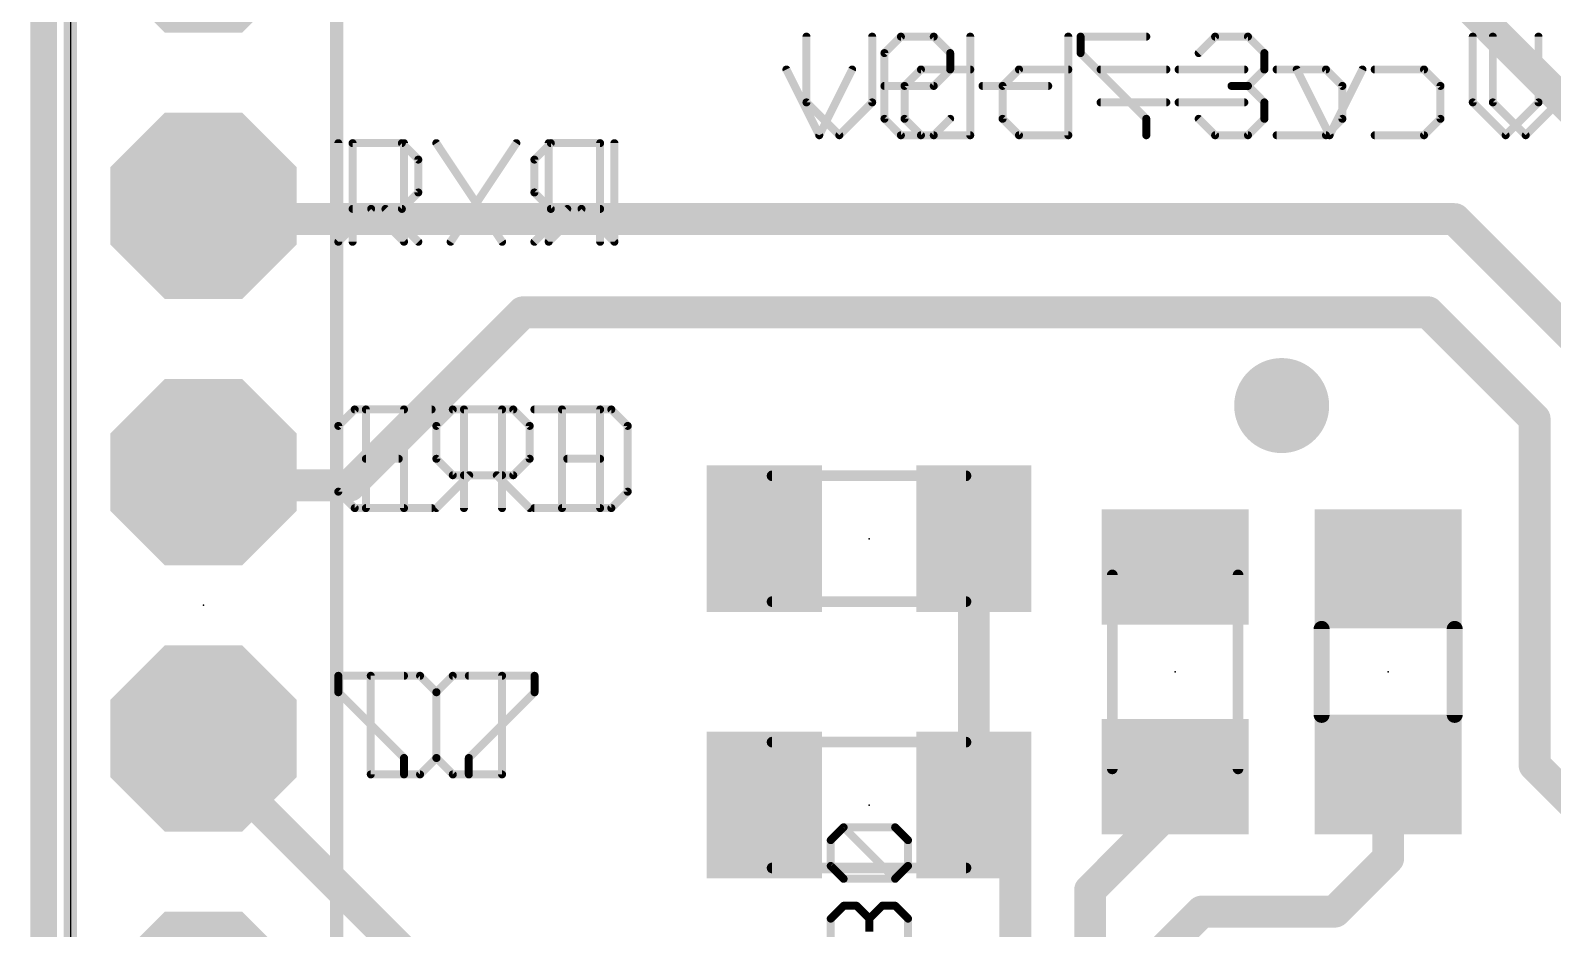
# Model space of a CAD drawing. Extents: x -0.4 to 36.2, y -3.8 to 29.2.
# Drawn here: x -0.38 to 14.14, y 9.62 to 18.18 of the extents above; entities that cross this region are included whole.
import ezdxf

# ---------------------------------------------------------------- set-up
doc = ezdxf.new("R2010")
doc.units = 0
for name, color, linetype in [('1', 12, 'CONTINUOUS'), ('17', 110, 'CONTINUOUS'), ('18', 110, 'CONTINUOUS'), ('20', 53, 'CONTINUOUS'), ('21', 253, 'CONTINUOUS'), ('23', 53, 'CONTINUOUS'), ('51', 253, 'CONTINUOUS'), ('52', 253, 'CONTINUOUS')]:
    doc.layers.add(name, color=color, linetype=linetype)

# ---------------------------------------------------------------- blocks, each defined once
blk = doc.blocks.new('RECT')
blk.add_solid([(-0.5, -0.5), (0.5, -0.5), (-0.5, 0.5), (0.5, 0.5)])
blk = doc.blocks.new('OCTAGONP')
at = {"const_width": 0.5}
blk.add_lwpolyline([(-0.25, -0.1036), (-0.25, 0.1036), (-0.1036, 0.25), (0.1036, 0.25), (0.25, 0.1036), (0.25, -0.1036), (0.1036, -0.25), (-0.1036, -0.25), (-0.25, -0.1036), (-0.25, 0.1036)], dxfattribs=at)
blk = doc.blocks.new('ROUNDV')
at = {"const_width": 0.5}
blk.add_lwpolyline([(0, -0.25, 1), (0, 0.25, 1), (0, -0.25)], format="xyb", dxfattribs=at)

msp = doc.modelspace()

# ---------------------------------------------------------------- linework, layer by layer
at = {"layer": '1'}
for points, const_width in [([(-0.254, 25.908), (-0.254, -0.381)], 0.254), ([(12.7, 19.05), (15.24, 16.51)], 0.3048), ([(1.27, 16.51), (1.27, 16.383)], 0.3048), ([(1.27, 16.383), (13.208, 16.383)], 0.3048), ([(13.208, 16.383), (14.605, 14.986)], 0.3048), ([(2.667, 13.843), (4.318, 15.494)], 0.3048), ([(4.318, 15.494), (12.954, 15.494)], 0.3048), ([(12.954, 15.494), (13.97, 14.478)], 0.3048), ([(13.97, 14.478), (13.97, 11.176)], 0.3048), ([(1.397, 13.97), (1.524, 14.097)], 0.3048), ([(1.524, 14.097), (1.778, 13.843)], 0.3048), ([(1.27, 13.97), (1.397, 13.97)], 0.3048), ([(1.778, 13.843), (2.667, 13.843)], 0.3048), ([(8.509, 13.335), (8.62, 13.335)], 0.3048), ([(8.62, 13.224), (8.509, 13.335)], 0.3048), ([(8.62, 10.795), (8.62, 13.224)], 0.3048), ([(1.27, 11.303), (1.27, 11.43)], 0.3048), ([(3.683, 8.89), (1.27, 11.303)], 0.3048), ([(10.7315, 10.9855), (10.541, 11.176)], 0.3048), ([(10.541, 11.176), (10.541, 11.065)], 0.3048), ([(13.97, 11.176), (15.367, 9.779)], 0.3048), ([(8.636, 11.049), (8.62, 11.033)], 0.3048), ([(8.62, 11.033), (8.62, 10.795)], 0.3048), ([(9.017, 10.668), (8.636, 11.049)], 0.3048), ([(10.7315, 10.9855), (10.795, 11.049)], 0.3048), ([(12.573, 10.287), (12.573, 11.065)], 0.3048), ([(9.73, 9.984), (10.7315, 10.9855)], 0.3048), ([(9.017, 8.382), (9.017, 10.668)], 0.3048), ([(12.065, 9.779), (12.573, 10.287)], 0.3048), ([(9.73, 8.255), (9.73, 9.984)], 0.3048), ([(10.43, 9.414), (10.795, 9.779)], 0.3048), ([(10.795, 9.779), (12.065, 9.779)], 0.3048)]:
    msp.add_lwpolyline(points, dxfattribs=dict(at, const_width=const_width))
at = {"layer": '1', "const_width": 0.1524}
for points in [[(1.3462, 16.51, 1), (1.1938, 16.51)], [(1.27, 16.4592, 1), (1.27, 16.3068)], [(1.1938, 16.383, 1), (1.3462, 16.383)], [(13.2619, 16.4369, 1), (13.1541, 16.3291)], [(13.208, 16.3068, 1), (13.208, 16.4592)], [(4.318, 15.5702, 1), (4.318, 15.4178)], [(4.3719, 15.4401, 1), (4.2641, 15.5479)], [(13.0079, 15.5479, 1), (12.9001, 15.4401)], [(12.954, 15.4178, 1), (12.954, 15.5702)], [(14.0462, 14.478, 1), (13.8938, 14.478)], [(13.9161, 14.4241, 1), (14.0239, 14.5319)], [(1.5779, 14.1509, 1), (1.4701, 14.0431)], [(1.5779, 14.0431, 1), (1.4701, 14.1509)], [(1.27, 14.0462, 1), (1.27, 13.8938)], [(1.3431, 14.0239, 1), (1.4509, 13.9161)], [(1.397, 13.8938, 1), (1.397, 14.0462)], [(1.778, 13.9192, 1), (1.778, 13.7668)], [(1.7241, 13.7891, 1), (1.8319, 13.8969)], [(2.6131, 13.8969, 1), (2.7209, 13.7891)], [(2.667, 13.7668, 1), (2.667, 13.9192)], [(8.509, 13.4112, 1), (8.509, 13.2588)], [(8.5629, 13.3889, 1), (8.4551, 13.2811)], [(8.6962, 13.224, 1), (8.5438, 13.224)], [(8.62, 13.2588, 1), (8.62, 13.4112)], [(8.5661, 13.1701, 1), (8.6739, 13.2779)], [(1.3462, 11.43, 1), (1.1938, 11.43)], [(1.3239, 11.3569, 1), (1.2161, 11.2491)], [(1.1938, 11.303, 1), (1.3462, 11.303)], [(10.5949, 11.2299, 1), (10.4871, 11.1221)], [(10.6172, 11.176, 1), (10.4648, 11.176)], [(14.0239, 11.2299, 1), (13.9161, 11.1221)], [(8.6962, 11.033, 1), (8.5438, 11.033)], [(8.6899, 11.1029, 1), (8.5821, 10.9951)], [(8.6899, 10.9951, 1), (8.5821, 11.1029)], [(10.8489, 10.9951, 1), (10.7411, 11.1029)], [(12.6492, 11.065, 1), (12.4968, 11.065)], [(13.8938, 11.176, 1), (14.0462, 11.176)], [(8.5661, 11.0869, 1), (8.6739, 10.9791)], [(10.4648, 11.065, 1), (10.6172, 11.065)], [(10.6776, 11.0394, 1), (10.7854, 10.9316)], [(10.7854, 10.9316, 1), (10.6776, 11.0394)], [(10.6776, 10.9316, 1), (10.7854, 11.0394)], [(8.5438, 10.795, 1), (8.6962, 10.795)], [(8.5438, 10.795, 1), (8.6962, 10.795)], [(9.0932, 10.668, 1), (8.9408, 10.668)], [(8.9631, 10.6141, 1), (9.0709, 10.7219)], [(12.4968, 10.287, 1), (12.6492, 10.287)], [(12.6269, 10.2331, 1), (12.5191, 10.3409)], [(9.8062, 9.984, 1), (9.6538, 9.984)], [(9.6761, 10.0379, 1), (9.7839, 9.9301)], [(10.795, 9.8552, 1), (10.795, 9.7028)], [(10.8489, 9.7251, 1), (10.7411, 9.8329)], [(12.0111, 9.8329, 1), (12.1189, 9.7251)], [(12.065, 9.7028, 1), (12.065, 9.8552)]]:
    msp.add_lwpolyline(points, format="xyb", dxfattribs=at)
at = {"layer": '20'}
msp.add_line((0, 29.21), (0, -3.81), dxfattribs=at)
at = {"layer": '21'}
for points, const_width in [([(0, 0), (0, 25.4)], 0.127), ([(2.54, 25.4), (2.54, 0)], 0.127), ([(7.2547, 10.4601), (7.3775, 10.583)], 0.0762), ([(7.3775, 10.583), (7.869, 10.583)], 0.0762), ([(7.869, 10.0915), (7.3775, 10.583)], 0.0762), ([(7.869, 10.583), (7.9919, 10.4601)], 0.0762), ([(7.2547, 10.2144), (7.2547, 10.4601)], 0.0762), ([(7.9919, 10.4601), (7.9919, 10.2144)], 0.0762), ([(7.3775, 10.0915), (7.2547, 10.2144)], 0.0762), ([(7.9919, 10.2144), (7.869, 10.0915)], 0.0762), ([(7.869, 10.0915), (7.3775, 10.0915)], 0.0762), ([(7.2547, 9.7117), (7.3775, 9.8346)], 0.0762), ([(7.2547, 9.466), (7.2547, 9.7117)], 0.0762), ([(7.3775, 9.8346), (7.5004, 9.8346)], 0.0762), ([(7.5004, 9.8346), (7.6233, 9.7117)], 0.0762), ([(7.6233, 9.7117), (7.7462, 9.8346)], 0.0762), ([(7.6233, 9.7117), (7.6233, 9.5888)], 0.0762), ([(7.7462, 9.8346), (7.869, 9.8346)], 0.0762), ([(7.869, 9.8346), (7.9919, 9.7117)], 0.0762), ([(7.9919, 9.7117), (7.9919, 9.466)], 0.0762)]:
    msp.add_lwpolyline(points, dxfattribs=dict(at, const_width=const_width))
at = {"layer": '21', "const_width": 0.0381}
for points in [[(7.3775, 10.6021, 1), (7.3775, 10.564)], [(7.391, 10.5965, 1), (7.3641, 10.5695)], [(7.391, 10.5695, 1), (7.3641, 10.5965)], [(7.8825, 10.5965, 1), (7.8556, 10.5695)], [(7.869, 10.564, 1), (7.869, 10.6021)], [(7.2737, 10.4601, 1), (7.2356, 10.4601)], [(7.2412, 10.4736, 1), (7.2681, 10.4467)], [(8.0109, 10.4601, 1), (7.9729, 10.4601)], [(7.9784, 10.4467, 1), (8.0054, 10.4736)], [(7.2681, 10.2279, 1), (7.2412, 10.2009)], [(7.2356, 10.2144, 1), (7.2737, 10.2144)], [(7.9729, 10.2144, 1), (8.0109, 10.2144)], [(8.0054, 10.2009, 1), (7.9784, 10.2279)], [(7.3775, 10.1106, 1), (7.3775, 10.0725)], [(7.3641, 10.078, 1), (7.391, 10.105)], [(7.8556, 10.105, 1), (7.8825, 10.078)], [(7.8556, 10.078, 1), (7.8825, 10.105)], [(7.869, 10.0725, 1), (7.869, 10.1106)], [(7.2737, 9.7117, 1), (7.2356, 9.7117)], [(7.2412, 9.7252, 1), (7.2681, 9.6982)], [(7.3775, 9.8536, 1), (7.3775, 9.8155)], [(7.391, 9.8211, 1), (7.3641, 9.8481)], [(7.5139, 9.8481, 1), (7.4869, 9.8211)], [(7.5004, 9.8155, 1), (7.5004, 9.8536)], [(7.6423, 9.7117, 1), (7.6042, 9.7117)], [(7.6098, 9.7252, 1), (7.6368, 9.6982)], [(7.6098, 9.6982, 1), (7.6368, 9.7252)], [(7.7462, 9.8536, 1), (7.7462, 9.8155)], [(7.7596, 9.8211, 1), (7.7327, 9.8481)], [(7.8825, 9.8481, 1), (7.8556, 9.8211)], [(7.869, 9.8155, 1), (7.869, 9.8536)], [(8.0109, 9.7117, 1), (7.9729, 9.7117)], [(7.9784, 9.6982, 1), (8.0054, 9.7252)]]:
    msp.add_lwpolyline(points, format="xyb", dxfattribs=at)
at = {"layer": '23'}
for p in [(7.62, 13.335), (1.27, 12.7), (10.541, 12.065), (12.573, 12.065), (7.62, 10.795)]:
    msp.add_point(p, dxfattribs=at)
at = {"layer": '51'}
for points, const_width in [([(7.0231, 18.1237), (7.0231, 17.4966)], 0.0762), ([(7.6502, 17.4966), (7.6502, 18.1237)], 0.0762), ([(8.5857, 18.1237), (8.5857, 17.1831)], 0.0762), ([(9.5212, 18.1237), (9.5212, 17.1831)], 0.0762), ([(10.7652, 17.9669), (10.9219, 18.1237)], 0.0762), ([(10.9219, 18.1237), (11.2355, 18.1237)], 0.0762), ([(11.2355, 18.1237), (11.3922, 17.9669)], 0.0762), ([(13.5717, 18.1237), (13.5717, 17.4966)], 0.0762), ([(11.3922, 17.9669), (11.3922, 17.8102)], 0.0762), ([(7.9586, 17.6534), (8.1154, 17.8102)], 0.0762), ([(8.1154, 17.8102), (8.5857, 17.8102)], 0.0762), ([(8.8941, 17.6534), (9.0509, 17.8102)], 0.0762), ([(9.0509, 17.8102), (9.5212, 17.8102)], 0.0762), ([(9.8297, 17.8102), (10.4567, 17.8102)], 0.0762), ([(11.3922, 17.8102), (11.2355, 17.6534)], 0.0762), ([(11.7007, 17.8102), (12.0142, 17.1831)], 0.0762), ([(12.0142, 17.1831), (12.3278, 17.8102)], 0.0762), ([(7.9586, 17.3399), (7.9586, 17.6534)], 0.0762), ([(8.8941, 17.3399), (8.8941, 17.6534)], 0.0762), ([(11.2355, 17.6534), (11.0787, 17.6534)], 0.0762), ([(11.2355, 17.6534), (11.3922, 17.4966)], 0.0762), ([(7.0231, 17.4966), (7.3366, 17.1831)], 0.0762), ([(7.3366, 17.1831), (7.6502, 17.4966)], 0.0762), ([(9.8297, 17.4966), (10.4567, 17.4966)], 0.0762), ([(11.3922, 17.4966), (11.3922, 17.3399)], 0.0762), ([(13.5717, 17.4966), (13.8853, 17.1831)], 0.0762), ([(13.8853, 17.1831), (14.1988, 17.4966)], 0.0762), ([(8.1154, 17.1831), (7.9586, 17.3399)], 0.0762), ([(9.0509, 17.1831), (8.8941, 17.3399)], 0.0762), ([(10.9219, 17.1831), (10.7652, 17.3399)], 0.0762), ([(11.3922, 17.3399), (11.2355, 17.1831)], 0.0762), ([(2.6925, 16.1671), (2.6925, 17.1077)], 0.0762), ([(2.6925, 17.1077), (3.1628, 17.1077)], 0.0762), ([(3.1628, 17.1077), (3.3196, 16.9509)], 0.0762), ([(3.6281, 16.1671), (4.2551, 17.1077)], 0.0762), ([(4.5636, 17.1077), (4.5636, 16.1671)], 0.0762), ([(5.1907, 16.1671), (5.1907, 17.1077)], 0.0762), ([(8.5857, 17.1831), (8.1154, 17.1831)], 0.0762), ([(9.5212, 17.1831), (9.0509, 17.1831)], 0.0762), ([(11.2355, 17.1831), (10.9219, 17.1831)], 0.0762), ([(3.3196, 16.9509), (3.3196, 16.6374)], 0.0762), ([(3.3196, 16.6374), (3.1628, 16.4806)], 0.0762), ([(3.1628, 16.4806), (2.6925, 16.4806)], 0.0762), ([(3.0061, 16.4806), (3.3196, 16.1671)], 0.0762), ([(4.5636, 16.1671), (4.8771, 16.4806)], 0.0762), ([(4.8771, 16.4806), (5.1907, 16.1671)], 0.0762), ([(3.4466, 14.5677), (2.8195, 14.5677)], 0.0762), ([(2.8195, 14.5677), (2.8195, 13.6271)], 0.0762), ([(3.7551, 13.6271), (3.7551, 14.5677)], 0.0762), ([(3.7551, 14.5677), (4.2254, 14.5677)], 0.0762), ([(4.2254, 14.5677), (4.3821, 14.4109)], 0.0762), ([(4.6906, 14.5677), (4.6906, 13.6271)], 0.0762), ([(5.1609, 14.5677), (4.6906, 14.5677)], 0.0762), ([(5.3177, 14.4109), (5.1609, 14.5677)], 0.0762), ([(4.3821, 14.4109), (4.3821, 14.0974)], 0.0762), ([(5.3177, 13.7839), (5.3177, 14.4109)], 0.0762), ([(2.8195, 14.0974), (3.1331, 14.0974)], 0.0762), ([(4.3821, 14.0974), (4.2254, 13.9406)], 0.0762), ([(4.2254, 13.9406), (3.7551, 13.9406)], 0.0762), ([(4.0686, 13.9406), (4.3821, 13.6271)], 0.0762), ([(6.695, 13.935), (8.545, 13.935)], 0.1016), ([(5.1609, 13.6271), (5.3177, 13.7839)], 0.0762), ([(2.8195, 13.6271), (3.4466, 13.6271)], 0.0762), ([(4.6906, 13.6271), (5.1609, 13.6271)], 0.0762), ([(9.941, 11.14), (9.941, 12.99)], 0.1016), ([(11.141, 12.99), (11.141, 11.14)], 0.1016), ([(8.545, 12.735), (6.695, 12.735)], 0.1016), ([(11.938, 12.475), (11.938, 11.655)], 0.1524), ([(13.208, 12.475), (13.208, 11.655)], 0.1524), ([(2.8661, 12.0277), (2.8661, 11.0871)], 0.0762), ([(3.3364, 12.0277), (2.8661, 12.0277)], 0.0762), ([(3.4931, 11.8709), (3.3364, 12.0277)], 0.0762), ([(3.8016, 12.0277), (4.4287, 12.0277)], 0.0762), ([(4.4287, 12.0277), (4.4287, 11.8709)], 0.0762), ([(3.4931, 11.2439), (3.4931, 11.8709)], 0.0762), ([(4.4287, 11.8709), (3.8016, 11.2439)], 0.0762), ([(6.695, 11.395), (8.545, 11.395)], 0.1016), ([(3.3364, 11.0871), (3.4931, 11.2439)], 0.0762), ([(3.8016, 11.2439), (3.8016, 11.0871)], 0.0762), ([(2.8661, 11.0871), (3.3364, 11.0871)], 0.0762), ([(8.545, 10.195), (6.695, 10.195)], 0.1016)]:
    msp.add_lwpolyline(points, dxfattribs=dict(at, const_width=const_width))
for points, const_width in [([(7.0422, 18.1237, 1), (7.0041, 18.1237)], 0.0381), ([(7.6692, 18.1237, 1), (7.6311, 18.1237)], 0.0381), ([(8.6047, 18.1237, 1), (8.5666, 18.1237)], 0.0381), ([(9.5403, 18.1237, 1), (9.5022, 18.1237)], 0.0381), ([(10.9219, 18.1428, 1), (10.9219, 18.1047)], 0.0381), ([(10.9354, 18.1102, 1), (10.9085, 18.1372)], 0.0381), ([(11.2489, 18.1372, 1), (11.222, 18.1102)], 0.0381), ([(11.2355, 18.1047, 1), (11.2355, 18.1428)], 0.0381), ([(13.5908, 18.1237, 1), (13.5527, 18.1237)], 0.0381), ([(10.7517, 17.9804, 1), (10.7786, 17.9535)], 0.0381), ([(11.4113, 17.9669, 1), (11.3732, 17.9669)], 0.0381), ([(11.3788, 17.9535, 1), (11.4057, 17.9804)], 0.0381), ([(8.1154, 17.8292, 1), (8.1154, 17.7911)], 0.0381), ([(8.1289, 17.7967, 1), (8.1019, 17.8236)], 0.0381), ([(8.5857, 17.7911, 1), (8.5857, 17.8292)], 0.0381), ([(9.0509, 17.8292, 1), (9.0509, 17.7911)], 0.0381), ([(9.0644, 17.7967, 1), (9.0374, 17.8236)], 0.0381), ([(9.5212, 17.7911, 1), (9.5212, 17.8292)], 0.0381), ([(9.8297, 17.8292, 1), (9.8297, 17.7911)], 0.0381), ([(10.4567, 17.7911, 1), (10.4567, 17.8292)], 0.0381), ([(11.3732, 17.8102, 1), (11.4113, 17.8102)], 0.0381), ([(11.4057, 17.7967, 1), (11.3788, 17.8236)], 0.0381), ([(11.7177, 17.8187, 1), (11.6837, 17.8016)], 0.0381), ([(12.3448, 17.8016, 1), (12.3107, 17.8187)], 0.0381), ([(7.9451, 17.6669, 1), (7.9721, 17.6399)], 0.0381), ([(7.9777, 17.6534, 1), (7.9396, 17.6534)], 0.0381), ([(8.9132, 17.6534, 1), (8.8751, 17.6534)], 0.0381), ([(8.8807, 17.6669, 1), (8.9076, 17.6399)], 0.0381), ([(11.0787, 17.6725, 1), (11.0787, 17.6344)], 0.0381), ([(11.2489, 17.6669, 1), (11.222, 17.6399)], 0.0381), ([(11.222, 17.6669, 1), (11.2489, 17.6399)], 0.0381), ([(11.2355, 17.6344, 1), (11.2355, 17.6725)], 0.0381), ([(7.0366, 17.5101, 1), (7.0096, 17.4832)], 0.0381), ([(7.0041, 17.4966, 1), (7.0422, 17.4966)], 0.0381), ([(7.6311, 17.4966, 1), (7.6692, 17.4966)], 0.0381), ([(7.6636, 17.4832, 1), (7.6367, 17.5101)], 0.0381), ([(9.8297, 17.5157, 1), (9.8297, 17.4776)], 0.0381), ([(10.4567, 17.4776, 1), (10.4567, 17.5157)], 0.0381), ([(11.4113, 17.4966, 1), (11.3732, 17.4966)], 0.0381), ([(11.3788, 17.4832, 1), (11.4057, 17.5101)], 0.0381), ([(13.5527, 17.4966, 1), (13.5908, 17.4966)], 0.0381), ([(13.5852, 17.5101, 1), (13.5583, 17.4832)], 0.0381), ([(7.9721, 17.3533, 1), (7.9451, 17.3264)], 0.0381), ([(7.9396, 17.3399, 1), (7.9777, 17.3399)], 0.0381), ([(8.8751, 17.3399, 1), (8.9132, 17.3399)], 0.0381), ([(8.9076, 17.3533, 1), (8.8807, 17.3264)], 0.0381), ([(10.7786, 17.3533, 1), (10.7517, 17.3264)], 0.0381), ([(11.3732, 17.3399, 1), (11.4113, 17.3399)], 0.0381), ([(11.4057, 17.3264, 1), (11.3788, 17.3533)], 0.0381), ([(2.7116, 17.1077, 1), (2.6735, 17.1077)], 0.0381), ([(2.6925, 17.1268, 1), (2.6925, 17.0887)], 0.0381), ([(3.1763, 17.1212, 1), (3.1494, 17.0942)], 0.0381), ([(3.1628, 17.0887, 1), (3.1628, 17.1268)], 0.0381), ([(4.271, 17.0971, 1), (4.2393, 17.1183)], 0.0381), ([(4.5826, 17.1077, 1), (4.5445, 17.1077)], 0.0381), ([(5.2097, 17.1077, 1), (5.1716, 17.1077)], 0.0381), ([(7.3232, 17.1966, 1), (7.3501, 17.1696)], 0.0381), ([(7.3232, 17.1696, 1), (7.3501, 17.1966)], 0.0381), ([(8.1154, 17.2021, 1), (8.1154, 17.164)], 0.0381), ([(8.1019, 17.1696, 1), (8.1289, 17.1966)], 0.0381), ([(8.5666, 17.1831, 1), (8.6047, 17.1831)], 0.0381), ([(8.5857, 17.164, 1), (8.5857, 17.2021)], 0.0381), ([(9.0509, 17.2021, 1), (9.0509, 17.164)], 0.0381), ([(9.0374, 17.1696, 1), (9.0644, 17.1966)], 0.0381), ([(9.5022, 17.1831, 1), (9.5403, 17.1831)], 0.0381), ([(9.5212, 17.164, 1), (9.5212, 17.2021)], 0.0381), ([(10.9219, 17.2021, 1), (10.9219, 17.164)], 0.0381), ([(10.9085, 17.1696, 1), (10.9354, 17.1966)], 0.0381), ([(11.222, 17.1966, 1), (11.2489, 17.1696)], 0.0381), ([(11.2355, 17.164, 1), (11.2355, 17.2021)], 0.0381), ([(11.9972, 17.1916, 1), (12.0313, 17.1746)], 0.0381), ([(11.9972, 17.1746, 1), (12.0313, 17.1916)], 0.0381), ([(13.8718, 17.1966, 1), (13.8987, 17.1696)], 0.0381), ([(13.8718, 17.1696, 1), (13.8987, 17.1966)], 0.0381), ([(3.3387, 16.9509, 1), (3.3006, 16.9509)], 0.0381), ([(3.3061, 16.9375, 1), (3.3331, 16.9644)], 0.0381), ([(3.3006, 16.6374, 1), (3.3387, 16.6374)], 0.0381), ([(3.3331, 16.6239, 1), (3.3061, 16.6509)], 0.0381), ([(2.6925, 16.4997, 1), (2.6925, 16.4616)], 0.0381), ([(3.0195, 16.4941, 1), (2.9926, 16.4672)], 0.0381), ([(3.1494, 16.4941, 1), (3.1763, 16.4672)], 0.0381), ([(3.1628, 16.4616, 1), (3.1628, 16.4997)], 0.0381), ([(4.8906, 16.4941, 1), (4.8636, 16.4672)], 0.0381), ([(4.8906, 16.4672, 1), (4.8636, 16.4941)], 0.0381), ([(2.6735, 16.1671, 1), (2.7116, 16.1671)], 0.0381), ([(3.3061, 16.1536, 1), (3.3331, 16.1806)], 0.0381), ([(3.6122, 16.1777, 1), (3.6439, 16.1565)], 0.0381), ([(4.5501, 16.1806, 1), (4.5771, 16.1536)], 0.0381), ([(4.5445, 16.1671, 1), (4.5826, 16.1671)], 0.0381), ([(5.1716, 16.1671, 1), (5.2097, 16.1671)], 0.0381), ([(5.1772, 16.1536, 1), (5.2041, 16.1806)], 0.0381), ([(2.8195, 14.5868, 1), (2.8195, 14.5487)], 0.0381), ([(2.8386, 14.5677, 1), (2.8005, 14.5677)], 0.0381), ([(3.4466, 14.5487, 1), (3.4466, 14.5868)], 0.0381), ([(3.7741, 14.5677, 1), (3.736, 14.5677)], 0.0381), ([(3.7551, 14.5868, 1), (3.7551, 14.5487)], 0.0381), ([(4.2388, 14.5812, 1), (4.2119, 14.5542)], 0.0381), ([(4.2254, 14.5487, 1), (4.2254, 14.5868)], 0.0381), ([(4.7096, 14.5677, 1), (4.6715, 14.5677)], 0.0381), ([(4.6906, 14.5868, 1), (4.6906, 14.5487)], 0.0381), ([(5.1744, 14.5812, 1), (5.1474, 14.5542)], 0.0381), ([(5.1609, 14.5487, 1), (5.1609, 14.5868)], 0.0381), ([(4.4012, 14.4109, 1), (4.3631, 14.4109)], 0.0381), ([(4.3687, 14.3975, 1), (4.3956, 14.4244)], 0.0381), ([(5.3367, 14.4109, 1), (5.2986, 14.4109)], 0.0381), ([(5.3042, 14.3975, 1), (5.3311, 14.4244)], 0.0381), ([(2.8195, 14.1165, 1), (2.8195, 14.0784)], 0.0381), ([(3.1331, 14.0784, 1), (3.1331, 14.1165)], 0.0381), ([(4.3631, 14.0974, 1), (4.4012, 14.0974)], 0.0381), ([(4.3956, 14.0839, 1), (4.3687, 14.1109)], 0.0381), ([(3.7551, 13.9597, 1), (3.7551, 13.9216)], 0.0381), ([(4.0821, 13.9541, 1), (4.0551, 13.9272)], 0.0381), ([(4.2119, 13.9541, 1), (4.2388, 13.9272)], 0.0381), ([(4.2254, 13.9216, 1), (4.2254, 13.9597)], 0.0381), ([(6.695, 13.9604, 1), (6.695, 13.9096)], 0.0508), ([(8.545, 13.9096, 1), (8.545, 13.9604)], 0.0508), ([(5.2986, 13.7839, 1), (5.3367, 13.7839)], 0.0381), ([(5.3311, 13.7704, 1), (5.3042, 13.7973)], 0.0381), ([(2.8195, 13.6462, 1), (2.8195, 13.6081)], 0.0381), ([(3.4466, 13.6081, 1), (3.4466, 13.6462)], 0.0381), ([(4.3687, 13.6136, 1), (4.3956, 13.6406)], 0.0381), ([(4.6906, 13.6462, 1), (4.6906, 13.6081)], 0.0381), ([(5.1474, 13.6406, 1), (5.1744, 13.6136)], 0.0381), ([(5.1609, 13.6081, 1), (5.1609, 13.6462)], 0.0381), ([(2.8005, 13.6271, 1), (2.8386, 13.6271)], 0.0381), ([(3.736, 13.6271, 1), (3.7741, 13.6271)], 0.0381), ([(4.6715, 13.6271, 1), (4.7096, 13.6271)], 0.0381), ([(9.9664, 12.99, 1), (9.9156, 12.99)], 0.0508), ([(11.1664, 12.99, 1), (11.1156, 12.99)], 0.0508), ([(6.695, 12.7604, 1), (6.695, 12.7096)], 0.0508), ([(8.545, 12.7096, 1), (8.545, 12.7604)], 0.0508), ([(11.9761, 12.475, 1), (11.8999, 12.475)], 0.0762), ([(13.2461, 12.475, 1), (13.1699, 12.475)], 0.0762), ([(2.8851, 12.0277, 1), (2.847, 12.0277)], 0.0381), ([(2.8661, 12.0468, 1), (2.8661, 12.0087)], 0.0381), ([(3.3498, 12.0412, 1), (3.3229, 12.0142)], 0.0381), ([(3.3364, 12.0087, 1), (3.3364, 12.0468)], 0.0381), ([(3.8016, 12.0468, 1), (3.8016, 12.0087)], 0.0381), ([(4.4477, 12.0277, 1), (4.4096, 12.0277)], 0.0381), ([(4.4287, 12.0087, 1), (4.4287, 12.0468)], 0.0381), ([(3.5122, 11.8709, 1), (3.4741, 11.8709)], 0.0381), ([(4.4421, 11.8575, 1), (4.4152, 11.8844)], 0.0381), ([(3.4797, 11.8575, 1), (3.5066, 11.8844)], 0.0381), ([(4.4096, 11.8709, 1), (4.4477, 11.8709)], 0.0381), ([(11.8999, 11.655, 1), (11.9761, 11.655)], 0.0762), ([(13.1699, 11.655, 1), (13.2461, 11.655)], 0.0762), ([(6.695, 11.4204, 1), (6.695, 11.3696)], 0.0508), ([(8.545, 11.3696, 1), (8.545, 11.4204)], 0.0508), ([(3.4741, 11.2439, 1), (3.5122, 11.2439)], 0.0381), ([(3.5066, 11.2304, 1), (3.4797, 11.2573)], 0.0381), ([(3.8206, 11.2439, 1), (3.7825, 11.2439)], 0.0381), ([(3.7881, 11.2573, 1), (3.8151, 11.2304)], 0.0381), ([(2.847, 11.0871, 1), (2.8851, 11.0871)], 0.0381), ([(2.8661, 11.1062, 1), (2.8661, 11.0681)], 0.0381), ([(3.3229, 11.1006, 1), (3.3498, 11.0736)], 0.0381), ([(3.3364, 11.0681, 1), (3.3364, 11.1062)], 0.0381), ([(3.7825, 11.0871, 1), (3.8206, 11.0871)], 0.0381), ([(9.9156, 11.14, 1), (9.9664, 11.14)], 0.0508), ([(11.1156, 11.14, 1), (11.1664, 11.14)], 0.0508), ([(6.695, 10.2204, 1), (6.695, 10.1696)], 0.0508), ([(8.545, 10.1696, 1), (8.545, 10.2204)], 0.0508)]:
    msp.add_lwpolyline(points, format="xyb", dxfattribs=dict(at, const_width=const_width))
at = {"layer": '52', "const_width": 0.0762}
for points in [[(7.7673, 17.9669), (7.924, 18.1237)], [(7.924, 18.1237), (8.2376, 18.1237)], [(8.2376, 18.1237), (8.3943, 17.9669)], [(10.2654, 18.1237), (9.6383, 18.1237)], [(9.6383, 18.1237), (9.6383, 17.9669)], [(13.3804, 17.4966), (13.3804, 18.1237)], [(14.0074, 18.1237), (14.0074, 17.4966)], [(7.7673, 17.3399), (7.7673, 17.9669)], [(8.3943, 17.9669), (8.3943, 17.8102)], [(9.6383, 17.9669), (10.2654, 17.3399)], [(7.1453, 17.1831), (6.8317, 17.8102)], [(7.4588, 17.8102), (7.1453, 17.1831)], [(8.3943, 17.8102), (8.2376, 17.6534)], [(11.2009, 17.8102), (10.5738, 17.8102)], [(11.5093, 17.8102), (11.9796, 17.8102)], [(11.9796, 17.8102), (12.1364, 17.6534)], [(12.4449, 17.8102), (12.9152, 17.8102)], [(12.9152, 17.8102), (13.0719, 17.6534)], [(8.2376, 17.6534), (7.7673, 17.6534)], [(9.3298, 17.6534), (8.7028, 17.6534)], [(12.1364, 17.6534), (12.1364, 17.3399)], [(13.0719, 17.6534), (13.0719, 17.3399)], [(11.2009, 17.4966), (10.5738, 17.4966)], [(13.6939, 17.1831), (13.3804, 17.4966)], [(14.0074, 17.4966), (13.6939, 17.1831)], [(7.924, 17.1831), (7.7673, 17.3399)], [(8.3943, 17.3399), (8.2376, 17.1831)], [(10.2654, 17.3399), (10.2654, 17.1831)], [(12.1364, 17.3399), (11.9796, 17.1831)], [(13.0719, 17.3399), (12.9152, 17.1831)], [(2.5564, 16.1671), (2.5564, 17.1077)], [(3.1834, 17.1077), (3.1834, 16.1671)], [(4.1189, 16.1671), (3.4919, 17.1077)], [(4.5842, 17.1077), (4.4274, 16.9509)], [(5.0545, 17.1077), (4.5842, 17.1077)], [(5.0545, 16.1671), (5.0545, 17.1077)], [(8.2376, 17.1831), (7.924, 17.1831)], [(11.9796, 17.1831), (11.5093, 17.1831)], [(12.9152, 17.1831), (12.4449, 17.1831)], [(4.4274, 16.9509), (4.4274, 16.6374)], [(4.4274, 16.6374), (4.5842, 16.4806)], [(2.8699, 16.4806), (2.5564, 16.1671)], [(3.1834, 16.1671), (2.8699, 16.4806)], [(4.7409, 16.4806), (4.4274, 16.1671)], [(4.5842, 16.4806), (5.0545, 16.4806)], [(2.5564, 14.4109), (2.7131, 14.5677)], [(2.7131, 14.5677), (3.1834, 14.5677)], [(3.1834, 14.5677), (3.1834, 13.6271)], [(3.6486, 14.5677), (3.4919, 14.4109)], [(4.1189, 14.5677), (3.6486, 14.5677)], [(4.1189, 13.6271), (4.1189, 14.5677)], [(4.4274, 14.5677), (5.0545, 14.5677)], [(5.0545, 14.5677), (5.0545, 13.6271)], [(2.5564, 13.7839), (2.5564, 14.4109)], [(3.4919, 14.4109), (3.4919, 14.0974)], [(3.4919, 14.0974), (3.6486, 13.9406)], [(5.0545, 14.0974), (4.7409, 14.0974)], [(3.8054, 13.9406), (3.4919, 13.6271)], [(3.6486, 13.9406), (4.1189, 13.9406)], [(2.7131, 13.6271), (2.5564, 13.7839)], [(3.1834, 13.6271), (2.7131, 13.6271)], [(5.0545, 13.6271), (4.4274, 13.6271)], [(3.1834, 12.0277), (2.5564, 12.0277)], [(2.5564, 12.0277), (2.5564, 11.8709)], [(3.4919, 11.8709), (3.6486, 12.0277)], [(3.6486, 12.0277), (4.1189, 12.0277)], [(4.1189, 12.0277), (4.1189, 11.0871)], [(2.5564, 11.8709), (3.1834, 11.2439)], [(3.4919, 11.2439), (3.4919, 11.8709)], [(3.1834, 11.2439), (3.1834, 11.0871)], [(3.6486, 11.0871), (3.4919, 11.2439)], [(4.1189, 11.0871), (3.6486, 11.0871)]]:
    msp.add_lwpolyline(points, dxfattribs=at)
at = {"layer": '52', "const_width": 0.0381}
for points in [[(7.924, 18.1428, 1), (7.924, 18.1047)], [(7.9375, 18.1102, 1), (7.9106, 18.1372)], [(8.251, 18.1372, 1), (8.2241, 18.1102)], [(8.2376, 18.1047, 1), (8.2376, 18.1428)], [(9.6573, 18.1237, 1), (9.6192, 18.1237)], [(9.6383, 18.1428, 1), (9.6383, 18.1047)], [(10.2654, 18.1047, 1), (10.2654, 18.1428)], [(13.3994, 18.1237, 1), (13.3613, 18.1237)], [(14.0265, 18.1237, 1), (13.9884, 18.1237)], [(7.7863, 17.9669, 1), (7.7482, 17.9669)], [(7.7538, 17.9804, 1), (7.7807, 17.9535)], [(8.4134, 17.9669, 1), (8.3753, 17.9669)], [(8.3809, 17.9535, 1), (8.4078, 17.9804)], [(9.6192, 17.9669, 1), (9.6573, 17.9669)], [(9.6518, 17.9804, 1), (9.6248, 17.9535)], [(6.8488, 17.8187, 1), (6.8147, 17.8016)], [(7.4758, 17.8016, 1), (7.4418, 17.8187)], [(8.3753, 17.8102, 1), (8.4134, 17.8102)], [(8.4078, 17.7967, 1), (8.3809, 17.8236)], [(10.5738, 17.8292, 1), (10.5738, 17.7911)], [(11.2009, 17.7911, 1), (11.2009, 17.8292)], [(11.5093, 17.8292, 1), (11.5093, 17.7911)], [(11.9931, 17.8236, 1), (11.9662, 17.7967)], [(11.9796, 17.7911, 1), (11.9796, 17.8292)], [(12.4449, 17.8292, 1), (12.4449, 17.7911)], [(12.9286, 17.8236, 1), (12.9017, 17.7967)], [(12.9152, 17.7911, 1), (12.9152, 17.8292)], [(7.7673, 17.6725, 1), (7.7673, 17.6344)], [(8.2241, 17.6669, 1), (8.251, 17.6399)], [(8.2376, 17.6344, 1), (8.2376, 17.6725)], [(8.7028, 17.6725, 1), (8.7028, 17.6344)], [(9.3298, 17.6344, 1), (9.3298, 17.6725)], [(12.1555, 17.6534, 1), (12.1174, 17.6534)], [(12.1229, 17.6399, 1), (12.1499, 17.6669)], [(13.091, 17.6534, 1), (13.0529, 17.6534)], [(13.0585, 17.6399, 1), (13.0854, 17.6669)], [(10.5738, 17.5157, 1), (10.5738, 17.4776)], [(11.2009, 17.4776, 1), (11.2009, 17.5157)], [(13.3613, 17.4966, 1), (13.3994, 17.4966)], [(13.3938, 17.5101, 1), (13.3669, 17.4832)], [(13.9884, 17.4966, 1), (14.0265, 17.4966)], [(14.0209, 17.4832, 1), (13.994, 17.5101)], [(7.7482, 17.3399, 1), (7.7863, 17.3399)], [(7.7807, 17.3533, 1), (7.7538, 17.3264)], [(8.4078, 17.3264, 1), (8.3809, 17.3533)], [(10.2844, 17.3399, 1), (10.2463, 17.3399)], [(10.2519, 17.3264, 1), (10.2788, 17.3533)], [(12.1174, 17.3399, 1), (12.1555, 17.3399)], [(12.1499, 17.3264, 1), (12.1229, 17.3533)], [(13.0529, 17.3399, 1), (13.091, 17.3399)], [(13.0854, 17.3264, 1), (13.0585, 17.3533)], [(2.5754, 17.1077, 1), (2.5373, 17.1077)], [(3.2025, 17.1077, 1), (3.1644, 17.1077)], [(3.5077, 17.1183, 1), (3.476, 17.0971)], [(4.5842, 17.1268, 1), (4.5842, 17.0887)], [(4.5976, 17.0942, 1), (4.5707, 17.1212)], [(5.0735, 17.1077, 1), (5.0354, 17.1077)], [(5.0545, 17.0887, 1), (5.0545, 17.1268)], [(7.1282, 17.1916, 1), (7.1623, 17.1746)], [(7.1282, 17.1746, 1), (7.1623, 17.1916)], [(7.924, 17.2021, 1), (7.924, 17.164)], [(7.9106, 17.1696, 1), (7.9375, 17.1966)], [(8.2241, 17.1966, 1), (8.251, 17.1696)], [(8.2376, 17.164, 1), (8.2376, 17.2021)], [(10.2463, 17.1831, 1), (10.2844, 17.1831)], [(11.5093, 17.2021, 1), (11.5093, 17.164)], [(11.9662, 17.1966, 1), (11.9931, 17.1696)], [(11.9796, 17.164, 1), (11.9796, 17.2021)], [(12.4449, 17.2021, 1), (12.4449, 17.164)], [(12.9017, 17.1966, 1), (12.9286, 17.1696)], [(12.9152, 17.164, 1), (12.9152, 17.2021)], [(13.6804, 17.1966, 1), (13.7074, 17.1696)], [(13.6804, 17.1696, 1), (13.7074, 17.1966)], [(4.4464, 16.9509, 1), (4.4083, 16.9509)], [(4.4139, 16.9644, 1), (4.4409, 16.9375)], [(4.4083, 16.6374, 1), (4.4464, 16.6374)], [(4.4409, 16.6509, 1), (4.4139, 16.6239)], [(2.8834, 16.4941, 1), (2.8564, 16.4672)], [(2.8834, 16.4672, 1), (2.8564, 16.4941)], [(4.5842, 16.4997, 1), (4.5842, 16.4616)], [(4.5707, 16.4672, 1), (4.5976, 16.4941)], [(4.7544, 16.4672, 1), (4.7275, 16.4941)], [(5.0545, 16.4616, 1), (5.0545, 16.4997)], [(2.5429, 16.1806, 1), (2.5698, 16.1536)], [(2.5373, 16.1671, 1), (2.5754, 16.1671)], [(3.1644, 16.1671, 1), (3.2025, 16.1671)], [(3.1699, 16.1536, 1), (3.1969, 16.1806)], [(4.1031, 16.1565, 1), (4.1348, 16.1777)], [(4.4139, 16.1806, 1), (4.4409, 16.1536)], [(5.0354, 16.1671, 1), (5.0735, 16.1671)], [(2.7131, 14.5868, 1), (2.7131, 14.5487)], [(2.7266, 14.5542, 1), (2.6996, 14.5812)], [(3.2025, 14.5677, 1), (3.1644, 14.5677)], [(3.1834, 14.5487, 1), (3.1834, 14.5868)], [(3.6486, 14.5868, 1), (3.6486, 14.5487)], [(3.6621, 14.5542, 1), (3.6352, 14.5812)], [(4.138, 14.5677, 1), (4.0999, 14.5677)], [(4.1189, 14.5487, 1), (4.1189, 14.5868)], [(4.4274, 14.5868, 1), (4.4274, 14.5487)], [(5.0735, 14.5677, 1), (5.0354, 14.5677)], [(5.0545, 14.5487, 1), (5.0545, 14.5868)], [(2.5754, 14.4109, 1), (2.5373, 14.4109)], [(2.5429, 14.4244, 1), (2.5698, 14.3975)], [(3.5109, 14.4109, 1), (3.4728, 14.4109)], [(3.4784, 14.4244, 1), (3.5053, 14.3975)], [(3.5053, 14.1109, 1), (3.4784, 14.0839)], [(3.4728, 14.0974, 1), (3.5109, 14.0974)], [(4.7409, 14.1165, 1), (4.7409, 14.0784)], [(5.0545, 14.0784, 1), (5.0545, 14.1165)], [(3.6486, 13.9597, 1), (3.6486, 13.9216)], [(3.6352, 13.9272, 1), (3.6621, 13.9541)], [(3.8189, 13.9272, 1), (3.7919, 13.9541)], [(4.1189, 13.9216, 1), (4.1189, 13.9597)], [(2.5698, 13.7973, 1), (2.5429, 13.7704)], [(2.5373, 13.7839, 1), (2.5754, 13.7839)], [(2.7131, 13.6462, 1), (2.7131, 13.6081)], [(2.6996, 13.6136, 1), (2.7266, 13.6406)], [(3.1834, 13.6081, 1), (3.1834, 13.6462)], [(3.4784, 13.6406, 1), (3.5053, 13.6136)], [(4.4274, 13.6462, 1), (4.4274, 13.6081)], [(5.0545, 13.6081, 1), (5.0545, 13.6462)], [(3.1644, 13.6271, 1), (3.2025, 13.6271)], [(4.0999, 13.6271, 1), (4.138, 13.6271)], [(5.0354, 13.6271, 1), (5.0735, 13.6271)], [(2.5564, 12.0468, 1), (2.5564, 12.0087)], [(2.5754, 12.0277, 1), (2.5373, 12.0277)], [(3.1834, 12.0087, 1), (3.1834, 12.0468)], [(3.6486, 12.0468, 1), (3.6486, 12.0087)], [(3.6621, 12.0142, 1), (3.6352, 12.0412)], [(4.138, 12.0277, 1), (4.0999, 12.0277)], [(4.1189, 12.0087, 1), (4.1189, 12.0468)], [(2.5698, 11.8844, 1), (2.5429, 11.8575)], [(3.5109, 11.8709, 1), (3.4728, 11.8709)], [(2.5373, 11.8709, 1), (2.5754, 11.8709)], [(3.4784, 11.8844, 1), (3.5053, 11.8575)], [(3.2025, 11.2439, 1), (3.1644, 11.2439)], [(3.1699, 11.2304, 1), (3.1969, 11.2573)], [(3.4728, 11.2439, 1), (3.5109, 11.2439)], [(3.5053, 11.2573, 1), (3.4784, 11.2304)], [(3.1644, 11.0871, 1), (3.2025, 11.0871)], [(3.6486, 11.1062, 1), (3.6486, 11.0681)], [(3.6352, 11.0736, 1), (3.6621, 11.1006)], [(4.0999, 11.0871, 1), (4.138, 11.0871)], [(4.1189, 11.0681, 1), (4.1189, 11.1062)]]:
    msp.add_lwpolyline(points, format="xyb", dxfattribs=at)

# ---------------------------------------------------------------- block references
at = {"layer": '1', "xscale": 1.1, "yscale": 1.4}
for p, rotation in [((6.62, 13.335), 180), ((8.62, 13.335), 180), ((10.541, 13.065), 90), ((12.573, 13.065), 270), ((6.62, 10.795), 180), ((8.62, 10.795), 180), ((10.541, 11.065), 90), ((12.573, 11.065), 270)]:
    msp.add_blockref('RECT', p, dxfattribs=dict(at, rotation=rotation))
at = {"layer": '17', "xscale": 1.778, "yscale": 1.778}
for p in [(1.27, 19.05), (1.27, 16.51), (1.27, 13.97), (1.27, 11.43), (1.27, 8.89)]:
    msp.add_blockref('OCTAGONP', p, dxfattribs=at)
at = {"layer": '18', "xscale": 0.9064, "yscale": 0.9064}
msp.add_blockref('ROUNDV', (11.557, 14.605), dxfattribs=at)
msp.add_blockref('ROUNDV', (11.557, 14.605), dxfattribs=at)
at = {"layer": '21', "xscale": 0.65, "yscale": 1.4, "rotation": 270}
for p in [(12.5745, 12.8068), (12.5745, 11.3336)]:
    msp.add_blockref('RECT', p, dxfattribs=at)
at = {"layer": '51'}
for p, xscale, yscale, rotation in [((1.27, 16.51), 0.508, 0.508, 270), ((1.27, 13.97), 0.508, 0.508, 270), ((6.87, 13.335), 0.5, 1.3, 180), ((8.37, 13.335), 0.5, 1.3, 180), ((10.541, 12.815), 0.5, 1.3, 90), ((1.27, 11.43), 0.508, 0.508, 270), ((10.541, 11.315), 0.5, 1.3, 90), ((6.87, 10.795), 0.5, 1.3, 180), ((8.37, 10.795), 0.5, 1.3, 180)]:
    msp.add_blockref('RECT', p, dxfattribs=dict(at, xscale=xscale, yscale=yscale, rotation=rotation))

doc.saveas('drawing.dxf')
